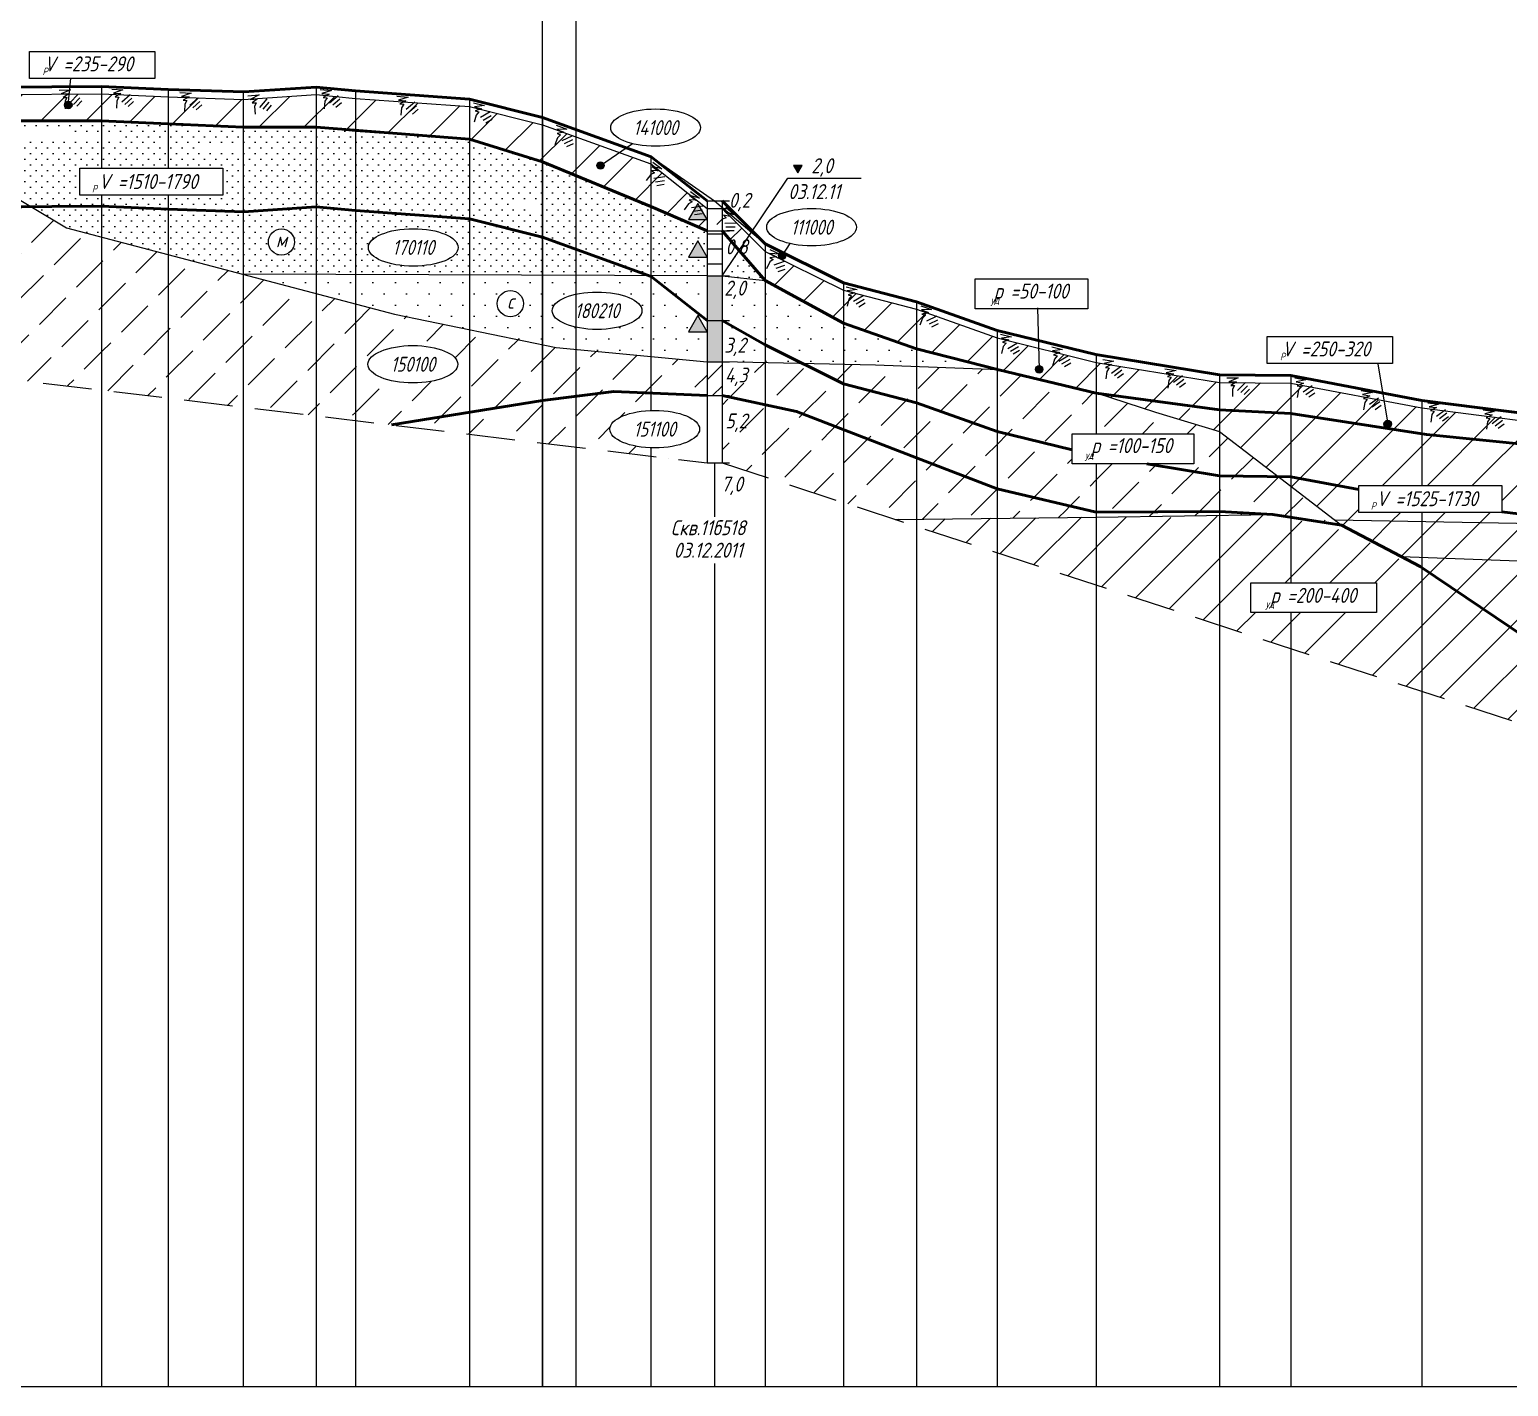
# Model space of a CAD drawing. Extents: x -1282 to 400, y 0 to 1149.
# Drawn here: x -716.6 to -519, y 862.8 to 1044.1 of the extents above; entities that cross this region are included whole.
import ezdxf
from ezdxf.enums import TextEntityAlignment as Align

# ---------------------------------------------------------------- set-up
doc = ezdxf.new("R2010")
doc.units = 0
doc.linetypes.add('ИИ27003', pattern=[9.5, 6.5, -3])
for name, color, linetype, lineweight in [('ИИ_ГЕОЛОГИЯ_025', 7, 'Continuous', 25), ('ИИ_ГЕОЛОГИЯ_050', 7, 'Continuous', 50), ('ИИ_ГЕОФИЗИКА_025', 7, 'Continuous', 25), ('ИИ_ПРОФИЛЬ_025', 7, 'Continuous', 25)]:
    doc.layers.add(name, color=color, linetype=linetype, lineweight=lineweight)
doc.layers.add('Профиль', color=7, linetype='Continuous')
doc.layers.add('ТХ-Л', color=140, linetype='Continuous')
doc.styles.add('VNIPISIMPLEXCUR', font='simplex.shx', dxfattribs={"width": 0.8, "oblique": 15})
doc.linetypes.add('ИИ27001', pattern='A,2.5,[1,3dservice.shx,S=1.85,R=180.00002,X=0,Y=0],2.5,-1', length=6)
doc.linetypes.add('ИИ27002', pattern='A,2,-0.6,[1,3dservice.shx,S=0.6,R=30.000013,X=0.9,Y=0],-0.6,[1,3dservice.shx,S=0.6,R=-30.000013,X=0.3,Y=0],-0.6,[1,3dservice.shx,S=0.6,R=209.999975,X=-0.3,Y=0],-0.6,[1,3dservice.shx,S=0.6,R=150.000007,X=-0.9,Y=0],-0.6,2', length=7)
doc.linetypes.add('ИИ27005', pattern='A,2.5,[1,3dservice.shx,S=1.85,R=180.00002,X=0,Y=0],2.5,-2,[4,3dservice.shx,S=0.5,R=0,X=0,Y=0],-2', length=9)
pattern_1 = [(45, (-1608.2575, 894.792), (-3, 3), [])]
pattern_2 = [(45, (-1605.2575, 894.792), (-3, 3), [5, -2])]
pattern_3 = [(0, (-1608.2575, 894.7921), (0.75, 0.75), [0, -1.5])]
pattern_4 = [(0, (-1608.2575, 894.792), (1.5, 1.5), [0, -3])]

# ---------------------------------------------------------------- blocks, each defined once
blk = doc.blocks.new('ИИ25020')
at = {"color": 0, "linetype": 'Continuous', "lineweight": 25}
blk.add_ellipse((0, 0), major_axis=(-6, 0), ratio=0.416667, dxfattribs=at)
at = {"color": 0, "linetype": 'Continuous', "style": 'VNIPISIMPLEXCUR', "oblique": 15, "width": 0.75}
blk.add_attdef('INDEX', text='', height=2, dxfattribs=at).set_placement((0, 0), align=Align.MIDDLE_CENTER)
blk = doc.blocks.new('ИИ16001')
at = {"linetype": 'Continuous', "lineweight": 25}
h = blk.add_hatch(color=0, dxfattribs=at)
edge = h.paths.add_edge_path()
edge.add_arc((0, 0), 0.5, 0, 360)
at = {"color": 0, "linetype": 'Continuous', "lineweight": 25}
blk.add_circle((0, 0), 0.5, dxfattribs=at)
blk = doc.blocks.new('ИИ25023')
at = {"linetype": 'Continuous', "lineweight": 25}
blk.add_hatch(color=0, dxfattribs=at).paths.add_polyline_path([(1.9, 1.7), (0.75, 1.7), (1.33, 0.7)])
at = {"color": 0, "linetype": 'Continuous', "lineweight": 25, "flags": 128}
blk.add_lwpolyline([(1.9, 1.7), (0.75, 1.7), (1.33, 0.7)], close=True, dxfattribs=at)
at = {"color": 0, "linetype": 'Continuous', "style": 'VNIPISIMPLEXCUR', "oblique": 15, "width": 0.8}
for tag, p in [('UGV', (2.55, 0.7)), ('DATE', (1.33, -2.7))]:
    blk.add_attdef(tag, p, '', height=2, dxfattribs=at)
blk = doc.blocks.new('ИИ25004')
at = {"linetype": 'Continuous', "lineweight": 25}
blk.add_hatch(color=0, dxfattribs=at).paths.add_polyline_path([(-2.5, 0), (0, 0), (-1.25, 2.17)])
at = {"color": 0, "linetype": 'Continuous', "lineweight": 25}
blk.add_lwpolyline([(-2.5, 0), (0, 0), (-1.25, 2.17)], close=True, dxfattribs=at)
blk = doc.blocks.new('ИИ25042')
at = {"color": 0, "linetype": 'Continuous', "lineweight": 25}
blk.add_circle((0, 0), 1.75, dxfattribs=at)
at = {"color": 0, "linetype": 'Continuous', "style": 'VNIPISIMPLEXCUR', "oblique": 15, "width": 0.8}
blk.add_attdef('CAPTION', text='', height=2, dxfattribs=at).set_placement((0, 0.3), align=Align.MIDDLE_CENTER)
blk = doc.blocks.new('ИИ25010')
at = {"color": 0, "linetype": 'Continuous', "lineweight": 25}
for points in [[(0, 0), (3, 0), (0.5, -1), (2.5, -1), (1, -2), (2, -2), (1.5, -3), (1.5, -5)], [(4.94, -1.23), (2.82, -3.35)], [(5.47, -2.12), (3.7, -3.88)], [(6, -3), (4.59, -4.41)]]:
    blk.add_lwpolyline(points, dxfattribs=at)

msp = doc.modelspace()

# ---------------------------------------------------------------- hatches: boundary and pattern name
at = {"layer": 'ИИ_ГЕОЛОГИЯ_025'}
h = msp.add_hatch(dxfattribs=at)
h.set_pattern_fill('ИИ_СУГЛИНОК', color=256, pattern_type=2)
h.set_pattern_definition(pattern_1)
h.paths.add_polyline_path([(-763.113, 1039.017), (-770.304, 1038.936), (-770.178, 1038.213, -0.4657727), (-769.592, 1037.72, -1), (-770.592, 1037.72, -0.364468), (-770.178, 1038.213), (-770.304, 1038.936), (-780.863, 1038.817), (-780.863, 1034.817), (-763.113, 1035.006)])
h.paths.add_polyline_path([(-751.416, 1038.9), (-763.113, 1039.017), (-763.113, 1035.006), (-748.113, 1034.692), (-748.113, 1038.867), (-751.416, 1038.9), (-751.652, 1037.032, -0.3779056), (-751.215, 1036.536, -1), (-752.215, 1036.536, -0.4514782), (-751.652, 1037.032)])
h.paths.add_polyline_path([(-738.113, 1037.167), (-748.113, 1038.867), (-748.113, 1034.692), (-738.113, 1033.402)])
h.paths.add_polyline_path([(-720.363, 1035.417), (-738.113, 1037.167), (-738.113, 1033.402), (-720.363, 1031.904)])
h.paths.add_polyline_path([(-711.428, 1034.527), (-711.34, 1035.484), (-720.363, 1035.417), (-720.363, 1031.904), (-707.013, 1031.904), (-707.013, 1035.517), (-711.34, 1035.484), (-711.428, 1034.527, -0.3876237), (-710.974, 1034.029, -1), (-711.974, 1034.029, -0.4413129)])
h.paths.add_polyline_path([(-698.113, 1035.117), (-707.013, 1035.517), (-707.013, 1031.904), (-698.113, 1031.502)])
h.paths.add_polyline_path([(-688.113, 1034.767), (-698.113, 1035.117), (-698.113, 1031.502), (-688.113, 1031.049)])
h.paths.add_polyline_path([(-678.363, 1035.417), (-688.113, 1034.767), (-688.113, 1031.049), (-678.363, 1031.049)])
h.paths.add_polyline_path([(-673.113, 1034.917), (-678.363, 1035.417), (-678.363, 1031.049), (-673.113, 1030.638)])
h.paths.add_polyline_path([(-657.863, 1033.817), (-673.113, 1034.917), (-673.113, 1030.638), (-657.863, 1029.445)])
h.paths.add_polyline_path([(-781.469, 1035.75), (-776.926, 1035.431), (-775.969, 1039.002), (-780.512, 1039.321)], flags=9)
h = msp.add_hatch(dxfattribs=at)
h.set_pattern_fill('ИИ_СУГЛИНОК', color=256, pattern_type=2)
h.set_pattern_definition(pattern_1)
h.paths.add_polyline_path([(-648.113, 1031.367), (-657.863, 1033.817), (-657.863, 1029.445), (-648.113, 1026.451)])
h.paths.add_polyline_path([(-637.832, 1027.673), (-648.113, 1031.367), (-648.113, 1026.451), (-633.638, 1020.463), (-633.638, 1026.167), (-637.832, 1027.673), (-639.94, 1026.227, -0.1514338), (-639.852, 1025.944, -1), (-640.852, 1025.944, -0.7369648), (-639.94, 1026.227)])
h.paths.add_polyline_path([(-627.363, 1020.882), (-626.113, 1018.717), (-626.113, 1020.217), (-633.638, 1026.167), (-633.638, 1020.463), (-626.113, 1017.217), (-626.113, 1018.717), (-628.613, 1018.717)])
h = msp.add_hatch(dxfattribs=at)
h.set_pattern_fill('ИИ_ПЕСОК_МЕЛКИЙ', color=256, pattern_type=2)
h.set_pattern_definition(pattern_3)
h.paths.add_polyline_path([(-720.363, 1029.988), (-733.999, 1030.944), (-720.363, 1022.798)])
h.paths.add_polyline_path([(-720.363, 1031.904), (-738.113, 1033.402), (-735.39, 1031.775), (-720.363, 1031.071)])
h.paths.add_polyline_path([(-707.013, 1031.904), (-720.363, 1031.904), (-720.363, 1031.071), (-712.245, 1030.691), (-707.013, 1030.026)])
h.paths.add_polyline_path([(-709.917, 1025.567), (-707.013, 1025.567), (-707.013, 1029.35), (-715.011, 1029.613), (-720.363, 1029.988), (-720.363, 1022.798), (-716.438, 1020.453), (-707.013, 1020.517), (-707.013, 1021.962), (-709.917, 1021.962)])
h.paths.add_polyline_path([(-707.013, 1020.517), (-716.438, 1020.453), (-711.702, 1017.623), (-707.013, 1016.388)])
h.paths.add_polyline_path([(-698.113, 1020.117), (-707.013, 1020.517), (-707.013, 1016.388), (-698.113, 1014.044)])
h.paths.add_polyline_path([(-688.113, 1019.777), (-698.113, 1020.117), (-698.113, 1014.044), (-688.113, 1011.411)])
h = msp.add_hatch(dxfattribs=at)
h.set_pattern_fill('ИИ_ПЕСОК_МЕЛКИЙ', color=256, pattern_type=2)
h.set_pattern_definition(pattern_3)
h.paths.add_polyline_path([(-678.363, 1028.267), (-688.113, 1028.68), (-688.113, 1027.623), (-679.701, 1026.554), (-678.363, 1026.429)])
h.paths.add_polyline_path([(-698.113, 1031.502), (-707.013, 1031.904), (-707.013, 1030.026), (-699.833, 1029.113), (-698.113, 1029.056)])
h.paths.add_polyline_path([(-688.113, 1031.049), (-698.113, 1031.502), (-698.113, 1029.056), (-693.048, 1028.89), (-688.113, 1028.68)])
h.paths.add_polyline_path([(-678.363, 1031.049), (-688.113, 1031.049), (-688.113, 1028.68), (-678.363, 1028.267)])
h.paths.add_polyline_path([(-673.113, 1030.514), (-678.363, 1031.049), (-678.363, 1028.267), (-677.208, 1028.218), (-673.113, 1027.11)])
h.paths.add_polyline_path([(-673.113, 1027.11), (-677.208, 1028.218), (-678.363, 1028.267), (-678.363, 1026.429), (-673.113, 1025.941)])
h.paths.add_polyline_path([(-678.363, 1026.429), (-679.701, 1026.554), (-688.113, 1027.623), (-688.113, 1019.777), (-688.031, 1019.774), (-678.363, 1020.417)])
h.paths.add_polyline_path([(-673.113, 1025.941), (-678.363, 1026.429), (-678.363, 1020.417), (-673.113, 1019.917)])
h.paths.add_polyline_path([(-673.113, 1019.917), (-678.363, 1020.417), (-678.363, 1011.38), (-673.113, 1011.364)])
h.paths.add_polyline_path([(-678.363, 1020.417), (-688.031, 1019.774), (-688.113, 1019.777), (-688.113, 1011.411), (-678.363, 1011.38)])
h.paths.add_polyline_path([(-684.737, 1015.721, -1), (-681.237, 1015.721, -1)], flags=16)
h.paths.add_polyline_path([(-684.095, 1014.777), (-682.057, 1014.598), (-681.521, 1016.598), (-683.56, 1016.777)], flags=8)
h = msp.add_hatch(dxfattribs=at)
h.set_pattern_fill('ИИ_ПЕСОК_МЕЛКИЙ', color=256, pattern_type=2)
h.set_pattern_definition(pattern_3)
h.paths.add_polyline_path([(-657.863, 1029.445), (-673.113, 1030.514), (-673.113, 1027.11), (-657.863, 1022.987)])
h.paths.add_polyline_path([(-673.113, 1027.11), (-673.113, 1025.941), (-666.979, 1025.371), (-657.863, 1022.964), (-657.863, 1022.987)])
h.paths.add_polyline_path([(-657.863, 1022.964), (-666.979, 1025.371), (-673.113, 1025.941), (-673.113, 1019.917), (-657.863, 1018.817)])
h.paths.add_polyline_path([(-657.863, 1018.817), (-673.113, 1019.917), (-673.113, 1011.364), (-657.863, 1011.316)])
edge = h.paths.add_edge_path(flags=16)
edge.add_ellipse((-665.37, 1014.997), major_axis=(6, 0), ratio=0.4166667, start_angle=0, end_angle=360)
h.paths.add_polyline_path([(-669.647, 1013.631), (-661.362, 1013.363), (-660.558, 1016.363), (-668.843, 1016.631)], flags=8)
h = msp.add_hatch(dxfattribs=at)
h.set_pattern_fill('ИИ_ПЕСОК_МЕЛКИЙ', color=256, pattern_type=2)
h.set_pattern_definition(pattern_3)
h.paths.add_polyline_path([(-698.113, 1028.894), (-699.833, 1029.113), (-707.013, 1029.35), (-707.013, 1025.567), (-698.113, 1025.567)])
h.paths.add_polyline_path([(-698.113, 1021.962), (-707.013, 1021.962), (-707.013, 1020.517), (-698.113, 1020.117)])
h.paths.add_polyline_path([(-688.113, 1027.623), (-698.113, 1028.894), (-698.113, 1025.567), (-690.799, 1025.567), (-690.799, 1021.962), (-698.113, 1021.962), (-698.113, 1020.117), (-688.113, 1019.777)])
h = msp.add_hatch(dxfattribs=at)
h.set_pattern_fill('ИИ_ПЕСОК_МЕЛКИЙ', color=256, pattern_type=2)
h.set_pattern_definition(pattern_3)
h.paths.add_polyline_path([(-648.113, 1026.451), (-657.863, 1029.445), (-657.863, 1022.987), (-656.318, 1022.569), (-656.178, 1022.519), (-648.113, 1020.389)])
h.paths.add_polyline_path([(-648.113, 1019.632), (-656.178, 1022.519), (-657.863, 1022.964), (-657.863, 1018.817), (-648.113, 1016.367)])
h.paths.add_polyline_path([(-648.113, 1016.367), (-657.863, 1018.817), (-657.863, 1011.316), (-648.113, 1011.285)])
h = msp.add_hatch(dxfattribs=at)
h.set_pattern_fill('ИИ_ПЕСОК_МЕЛКИЙ', color=256, pattern_type=2)
h.set_pattern_definition(pattern_3)
h.paths.add_polyline_path([(-648.113, 1026.451), (-648.113, 1020.389), (-641.239, 1018.574), (-633.638, 1015.41), (-633.638, 1020.463)])
h.paths.add_polyline_path([(-641.239, 1018.574), (-648.113, 1020.389), (-648.113, 1019.632), (-633.638, 1014.451), (-633.638, 1015.41)])
h.paths.add_polyline_path([(-648.113, 1019.632), (-648.113, 1016.367), (-633.975, 1011.241), (-633.638, 1011.24), (-633.638, 1014.451)])
h.paths.add_polyline_path([(-648.113, 1016.367), (-648.113, 1011.285), (-633.975, 1011.241)], flags=17)
h.paths.add_polyline_path([(-633.638, 1014.451), (-633.638, 1011.24), (-626.113, 1011.217), (-626.113, 1011.716), (-626.277, 1011.816)])
h.paths.add_polyline_path([(-633.638, 1015.41), (-633.638, 1014.451), (-626.277, 1011.816), (-626.113, 1011.716), (-626.113, 1012.279)])
h.paths.add_polyline_path([(-626.113, 1017.217), (-633.638, 1020.463), (-633.638, 1015.41), (-626.113, 1012.279), (-626.113, 1013.717), (-628.613, 1013.717), (-627.363, 1015.882), (-626.113, 1013.717)])
h = msp.add_hatch(dxfattribs=at)
h.set_pattern_fill('ИИ_СУПЕСЬ', color=256, pattern_type=2)
h.set_pattern_definition(pattern_2)
h.paths.add_polyline_path([(-748.113, 1023.867), (-763.113, 1024.017), (-763.113, 1015.302), (-748.113, 1010.793)])
h.paths.add_polyline_path([(-738.113, 1022.167), (-748.113, 1023.867), (-748.113, 1010.793), (-747.171, 1010.51), (-738.113, 1005.743)])
h.paths.add_polyline_path([(-720.363, 1020.432), (-738.113, 1022.167), (-738.113, 1005.743), (-732.311, 1002.69), (-726.293, 998.258), (-720.363, 997.545)])
h.paths.add_polyline_path([(-707.013, 1016.388), (-711.702, 1017.623), (-716.438, 1020.453), (-720.363, 1020.426), (-720.363, 997.545), (-707.013, 995.94)])
h = msp.add_hatch(dxfattribs=at)
h.set_pattern_fill('ИИ_СУГЛИНОК', color=256, pattern_type=2)
h.set_pattern_definition(pattern_1)
h.paths.add_polyline_path([(-620.486, 1016.59), (-624.113, 1020.217), (-624.113, 1017.217), (-621.836, 1014.59)])
h.paths.add_polyline_path([(-616.256, 1013.423, -0.0525937), (-616.35, 1013.47), (-618.363, 1014.467), (-618.363, 1010.584), (-607.863, 1004.885), (-607.863, 1009.267)])
h.paths.add_polyline_path([(-607.863, 1009.267), (-607.863, 1004.885), (-598.113, 1001.448), (-598.113, 1006.767)])
h.paths.add_polyline_path([(-624.511, 1013.265), (-619.968, 1012.946), (-619.011, 1016.517), (-623.554, 1016.836)], flags=9)
h = msp.add_hatch(dxfattribs=at)
h.set_pattern_fill('ИИ_СУПЕСЬ', color=256, pattern_type=2)
h.set_pattern_definition(pattern_2)
h.paths.add_polyline_path([(-698.113, 1014.044), (-707.013, 1016.388), (-707.013, 995.94), (-698.113, 994.871)])
h.paths.add_polyline_path([(-688.113, 1011.411), (-698.113, 1014.044), (-698.113, 994.871), (-688.113, 993.669)])
h.paths.add_polyline_path([(-678.363, 1008.843), (-688.113, 1011.411), (-688.113, 993.669), (-678.363, 992.497)])
h.paths.add_polyline_path([(-673.113, 1007.46), (-678.363, 1008.843), (-678.363, 992.497), (-673.113, 991.866)])
h = msp.add_hatch(dxfattribs=at)
h.set_pattern_fill('ИИ_КОНСИСТЕНЦИЯ_01', color=256, pattern_type=2)
h.set_pattern_definition([(0, (-1608.2575, 894.792), (0, 2), [])])
h.paths.add_polyline_path([(-624.113, 1017.217), (-626.113, 1017.217), (-626.113, 1011.217), (-624.113, 1011.217)])
h = msp.add_hatch(dxfattribs=at)
h.set_pattern_fill('ИИ_ПЕСОК_МЕЛКИЙ', color=256, pattern_type=2)
h.set_pattern_definition(pattern_3)
h.paths.add_polyline_path([(-621.836, 1014.59), (-623.992, 1011.396), (-623.833, 1011.33), (-623.44, 1011.143), (-618.363, 1010.584)])
h.paths.add_polyline_path([(-624.511, 1013.265), (-619.968, 1012.946), (-619.011, 1016.517), (-623.554, 1016.836)], flags=9)
h = msp.add_hatch(dxfattribs=at)
h.set_pattern_fill('ИИ_ПЕСОК_СРЕДНИЙ', color=256, pattern_type=2)
h.set_pattern_definition(pattern_4)
h.paths.add_polyline_path([(-678.363, 1011.38), (-688.113, 1011.411), (-678.363, 1008.843)])
h.paths.add_polyline_path([(-673.113, 1011.364), (-678.363, 1011.38), (-678.363, 1008.843), (-673.113, 1007.46)])
h.paths.add_polyline_path([(-657.863, 1011.316), (-673.113, 1011.364), (-673.113, 1007.46), (-667.886, 1006.083), (-657.863, 1004.013)])
h.paths.add_polyline_path([(-648.113, 1011.285), (-657.863, 1011.316), (-657.863, 1004.013), (-648.113, 1001.999)])
h.paths.add_polyline_path([(-650.649, 1007.493, -1), (-654.149, 1007.493, -1)], flags=16)
h.paths.add_polyline_path([(-633.638, 1011.119), (-633.975, 1011.241), (-648.113, 1011.285), (-648.113, 1001.999), (-646.27, 1001.618), (-633.638, 1000.426)])
edge = h.paths.add_edge_path(flags=16)
edge.add_ellipse((-640.815, 1006.541), major_axis=(6, 0), ratio=0.4166667, start_angle=0, end_angle=360)
h.paths.add_polyline_path([(-633.592, 1011.102), (-633.638, 1011.119), (-633.638, 1000.426), (-626.113, 999.717), (-626.113, 1003.717), (-628.613, 1003.717), (-627.363, 1005.882), (-626.113, 1003.717), (-626.113, 1005.217)])
h.paths.add_polyline_path([(-626.113, 1011.217), (-633.638, 1011.24), (-633.638, 1011.119), (-633.592, 1011.102), (-626.113, 1005.217)])
h = msp.add_hatch(color=256, dxfattribs=at)
h.dxf.hatch_style = 1
h.paths.add_polyline_path([(-624.113, 1011.217), (-626.113, 1011.217), (-626.113, 1005.217), (-624.113, 1005.217)])
h = msp.add_hatch(dxfattribs=at)
h.set_pattern_fill('ИИ_ПЕСОК_СРЕДНИЙ', color=256, pattern_type=2)
h.set_pattern_definition(pattern_4)
h.paths.add_polyline_path([(-618.363, 1010.584), (-624.113, 1011.217), (-624.113, 1005.217), (-618.363, 1001.967)])
h.paths.add_polyline_path([(-618.363, 1001.967), (-624.113, 1005.217), (-624.113, 999.717), (-618.363, 999.595)])
h.paths.add_polyline_path([(-618.363, 1010.584), (-618.363, 1008.724), (-607.863, 1003.721), (-607.863, 1004.885)])
h.paths.add_polyline_path([(-618.363, 1008.724), (-618.363, 1006.952), (-616.414, 1005.753), (-607.863, 1001.177), (-607.863, 1003.721)])
h.paths.add_polyline_path([(-616.414, 1005.753), (-618.363, 1006.952), (-618.363, 1001.967), (-613.359, 999.488), (-607.863, 999.372), (-607.863, 1001.177)])
h.paths.add_polyline_path([(-618.363, 1001.967), (-618.363, 999.595), (-613.359, 999.488)], flags=17)
h.paths.add_polyline_path([(-624.671, 1007.745), (-620.128, 1007.426), (-619.171, 1010.998), (-623.714, 1011.317)], flags=9)
h.paths.add_polyline_path([(-624.671, 1000.12), (-620.128, 999.801), (-619.171, 1003.373), (-623.714, 1003.692)], flags=9)
h = msp.add_hatch(dxfattribs=at)
h.set_pattern_fill('ИИ_СУПЕСЬ', color=256, pattern_type=2)
h.set_pattern_definition(pattern_2)
h.paths.add_polyline_path([(-667.886, 1006.083), (-673.113, 1007.46), (-673.113, 991.866), (-668.264, 991.283), (-657.863, 992.974), (-657.863, 1004.013)])
edge = h.paths.add_edge_path(flags=16)
edge.add_ellipse((-665.426, 999.39), major_axis=(6, 0), ratio=0.4166667, start_angle=0, end_angle=360)
h.paths.add_polyline_path([(-648.113, 1001.999), (-657.863, 1004.013), (-657.863, 992.974), (-648.113, 994.56)])
h.paths.add_polyline_path([(-633.638, 1000.426), (-646.27, 1001.618), (-648.113, 1001.999), (-648.113, 994.56), (-638.557, 995.754), (-633.638, 995.542)])
h.paths.add_polyline_path([(-626.113, 999.717), (-633.638, 1000.426), (-633.638, 995.542), (-626.362, 995.227), (-626.113, 995.227)])
h = msp.add_hatch(dxfattribs=at)
h.set_pattern_fill('ИИ_СУГЛИНОК', color=256, pattern_type=2)
h.set_pattern_definition(pattern_1)
h.paths.add_polyline_path([(-587.363, 1002.917), (-598.113, 1006.767), (-598.113, 1001.448), (-587.363, 998.7)])
h.paths.add_polyline_path([(-581.815, 1001.535), (-587.363, 1002.917), (-587.363, 998.7), (-587.138, 998.643), (-574.113, 995.554), (-574.113, 999.617), (-581.815, 1001.535), (-581.75, 999.204, -0.4224189), (-581.236, 998.705, -1), (-582.236, 998.705, -0.4060555), (-581.75, 999.204)])
h.paths.add_polyline_path([(-557.613, 996.967), (-574.113, 999.617), (-574.113, 995.554), (-573.895, 995.483), (-557.613, 993.283)])
h.paths.add_polyline_path([(-565.192, 994.158), (-573.874, 995.476), (-566.194, 992.984), (-557.613, 990.42), (-557.613, 992.693)])
h.paths.add_polyline_path([(-548.113, 996.867), (-557.613, 996.967), (-557.613, 993.283), (-548.113, 992.793)])
h.paths.add_polyline_path([(-557.613, 993.283), (-557.613, 992.693), (-548.113, 990.856), (-548.113, 992.793)])
h.paths.add_polyline_path([(-557.613, 992.693), (-557.613, 990.42), (-553.769, 989.815), (-548.113, 988.685), (-548.113, 990.856)])
h = msp.add_hatch(color=256, dxfattribs=at)
h.dxf.hatch_style = 1
h.paths.add_polyline_path([(-624.113, 1005.217), (-626.113, 1005.217), (-626.113, 999.717), (-624.113, 999.717)])
h = msp.add_hatch(dxfattribs=at)
h.set_pattern_fill('ИИ_ПЕСОК_СРЕДНИЙ', color=256, pattern_type=2)
h.set_pattern_definition(pattern_4)
h.paths.add_polyline_path([(-607.863, 1004.885), (-607.863, 1003.721), (-606.682, 1003.159), (-598.113, 1000.138), (-598.113, 1001.448)])
h.paths.add_polyline_path([(-606.682, 1003.159), (-607.863, 1003.721), (-607.863, 1001.177), (-605.425, 999.872), (-603.605, 999.281), (-598.113, 999.068), (-598.113, 1000.138)])
h.paths.add_polyline_path([(-605.425, 999.872), (-607.863, 1001.177), (-607.863, 999.372), (-603.605, 999.281)], flags=17)
h = msp.add_hatch(dxfattribs=at)
h.set_pattern_fill('ИИ_ПЕСОК_СРЕДНИЙ', color=256, pattern_type=2)
h.set_pattern_definition(pattern_4)
h.paths.add_polyline_path([(-598.113, 1001.448), (-598.113, 1000.138), (-594.705, 998.936), (-587.363, 998.652), (-587.363, 998.7)])
h.paths.add_polyline_path([(-598.113, 1000.138), (-598.113, 999.068), (-594.705, 998.936)], flags=17)
h = msp.add_hatch(dxfattribs=at)
h.set_pattern_fill('ИИ_КОНСИСТЕНЦИЯ_04', color=256, pattern_type=2)
h.set_pattern_definition([(45, (-1608.2575, 894.792), (-1.4142136, 1.4142136), [])])
h.paths.add_polyline_path([(-624.113, 999.717), (-626.113, 999.717), (-626.113, 995.217), (-624.113, 995.217)])
h = msp.add_hatch(dxfattribs=at)
h.set_pattern_fill('ИИ_СУПЕСЬ', color=256, pattern_type=2)
h.set_pattern_definition(pattern_2)
h.paths.add_polyline_path([(-618.363, 999.595), (-624.113, 999.717), (-624.113, 995.217), (-618.363, 993.983)])
h.paths.add_polyline_path([(-607.863, 996.767), (-613.359, 999.488), (-618.363, 999.595), (-618.363, 993.983), (-614.155, 993.08), (-607.863, 990.65)])
h.paths.add_polyline_path([(-607.863, 999.372), (-613.359, 999.488), (-607.863, 996.767)], flags=17)
h.paths.add_polyline_path([(-603.605, 999.281), (-607.863, 999.372), (-607.863, 996.767), (-598.113, 994.233), (-598.113, 997.498)])
h.paths.add_polyline_path([(-598.113, 994.231), (-598.13, 994.237), (-607.863, 996.767), (-607.863, 990.65), (-598.113, 986.885)])
h.paths.add_polyline_path([(-587.363, 990.414), (-598.113, 994.231), (-598.113, 986.885), (-587.363, 982.765)])
h.paths.add_polyline_path([(-587.363, 995.089), (-593.721, 996.072), (-598.113, 997.498), (-598.113, 994.231), (-587.363, 990.414)])
h.paths.add_polyline_path([(-593.226, 998.415), (-594.705, 998.936), (-598.113, 999.068), (-598.113, 997.498), (-593.721, 996.072), (-587.363, 995.089), (-587.363, 997.524)])
h.paths.add_polyline_path([(-624.588, 996.131), (-620.045, 995.812), (-619.088, 999.384), (-623.631, 999.703)], flags=9)
h = msp.add_hatch(dxfattribs=at)
h.set_pattern_fill('ИИ_СУПЕСЬ', color=256, pattern_type=2)
h.set_pattern_definition(pattern_2)
h.paths.add_polyline_path([(-587.363, 998.652), (-594.705, 998.936), (-593.226, 998.415), (-587.363, 997.524)])
h.paths.add_polyline_path([(-587.363, 997.524), (-587.363, 995.089), (-581.566, 994.192), (-574.113, 993.018), (-574.113, 995.513)])
h.paths.add_polyline_path([(-587.138, 998.643), (-587.363, 998.652), (-587.363, 997.524), (-574.113, 995.513)])
h.paths.add_polyline_path([(-574.113, 993.018), (-581.566, 994.192), (-587.363, 995.089), (-587.363, 990.414), (-587.354, 990.411), (-577.316, 987.961), (-577.316, 990.114), (-574.113, 990.114)])
h.paths.add_polyline_path([(-574.113, 986.072), (-577.316, 986.072), (-577.316, 987.961), (-587.363, 990.413), (-587.363, 982.765), (-574.113, 979.645)])
h = msp.add_hatch(dxfattribs=at)
h.set_pattern_fill('ИИ_СУГЛИНОК', color=256, pattern_type=2)
h.set_pattern_definition(pattern_1)
h.paths.add_polyline_path([(-548.113, 988.685), (-553.769, 989.815), (-557.613, 990.42), (-549.789, 984.384), (-548.113, 984.367)])
h.paths.add_polyline_path([(-548.113, 992.793), (-548.113, 990.856), (-540.653, 989.414), (-530.613, 988.867), (-530.613, 990.118)])
h.paths.add_polyline_path([(-548.113, 996.867), (-548.113, 992.793), (-530.613, 990.118), (-530.613, 993.567)])
h.paths.add_polyline_path([(-534.655, 991.401, -1), (-535.655, 991.401, -1)], flags=16)
h.paths.add_polyline_path([(-530.613, 988.867), (-540.653, 989.414), (-548.113, 990.856), (-548.113, 988.685), (-530.613, 985.189)])
h.paths.add_polyline_path([(-548.113, 988.685), (-548.113, 984.367), (-539.02, 982.652), (-539.02, 983.19), (-530.613, 983.19), (-530.613, 985.189)])
h.paths.add_polyline_path([(-539.02, 982.652), (-548.113, 984.367), (-548.113, 983.092), (-542.183, 978.541), (-530.613, 978.329), (-530.613, 979.585), (-539.02, 979.585)])
h = msp.add_hatch(dxfattribs=at)
h.set_pattern_fill('ИИ_СУПЕСЬ', color=256, pattern_type=2)
h.set_pattern_definition(pattern_2)
h.paths.add_polyline_path([(-657.863, 992.974), (-668.264, 991.283), (-657.863, 990.033)])
h.paths.add_polyline_path([(-648.113, 994.56), (-657.863, 992.974), (-657.863, 990.033), (-652.603, 989.401), (-648.113, 991.643)])
h.paths.add_polyline_path([(-634.992, 995.227), (-633.638, 995.227), (-633.638, 995.542), (-638.557, 995.754), (-648.113, 994.56), (-648.113, 991.643), (-645.8, 992.798)])
h.paths.add_polyline_path([(-626.113, 995.217), (-626.362, 995.227), (-634.992, 995.227), (-645.8, 992.798), (-648.113, 991.643), (-648.113, 988.861), (-626.113, 986.217)])
edge = h.paths.add_edge_path(flags=16)
edge.add_ellipse((-633.113, 990.717), major_axis=(6, 0), ratio=0.4166667, start_angle=0, end_angle=360)
h.paths.add_polyline_path([(-648.113, 991.643), (-652.603, 989.401), (-648.113, 988.861)])
edge = h.paths.add_edge_path()
edge.add_line((-626.113, 995.217), (-626.362, 995.227))
edge.add_line((-626.362, 995.227), (-633.638, 995.227))
edge.add_line((-633.638, 995.227), (-633.638, 993.207))
edge.add_ellipse((-633.113, 990.717), major_axis=(6, 0), ratio=0.4166667, start_angle=264.9802, end_angle=455.0198, ccw=False)
edge.add_line((-633.638, 988.226), (-633.638, 987.121))
edge.add_line((-633.638, 987.121), (-626.113, 986.217))
edge.add_line((-626.113, 986.217), (-626.113, 995.217))
h = msp.add_hatch(dxfattribs=at)
h.set_pattern_fill('ИИ_СУПЕСЬ', color=256, pattern_type=2)
h.set_pattern_definition(pattern_2)
h.paths.add_polyline_path([(-618.363, 993.388), (-619.051, 993.608), (-624.113, 994.927), (-624.113, 986.217), (-618.363, 984.34)])
h.paths.add_polyline_path([(-607.863, 989.769), (-612.296, 991.449), (-618.363, 993.388), (-618.363, 984.34), (-607.863, 980.912)])
h.paths.add_polyline_path([(-598.113, 985.486), (-604.46, 988.48), (-607.863, 989.769), (-607.863, 980.912), (-600.988, 978.668), (-598.113, 978.701)])
h.paths.add_polyline_path([(-587.363, 981.96), (-594.733, 983.891), (-598.113, 985.486), (-598.113, 978.701), (-587.363, 978.825)])
h.paths.add_polyline_path([(-582.951, 980.803), (-587.363, 981.96), (-587.363, 978.825), (-574.151, 978.977)])
h.paths.add_polyline_path([(-624.522, 989.996), (-619.98, 989.677), (-619.023, 993.248), (-623.565, 993.567)], flags=9)
h = msp.add_hatch(dxfattribs=at)
h.set_pattern_fill('ИИ_СУПЕСЬ', color=256, pattern_type=2)
h.set_pattern_definition(pattern_2)
h.paths.add_polyline_path([(-573.874, 995.476), (-574.113, 995.513), (-574.113, 993.018), (-557.613, 990.42), (-566.194, 992.984)])
h.paths.add_polyline_path([(-574.113, 993.018), (-574.113, 990.114), (-561.074, 990.114), (-561.074, 986.072), (-567.363, 986.072), (-557.613, 984.467), (-557.613, 990.42)])
h.paths.add_polyline_path([(-557.613, 984.467), (-567.363, 986.072), (-574.113, 986.072), (-574.113, 979.645), (-557.613, 979.7)])
h.paths.add_polyline_path([(-557.613, 990.42), (-557.613, 984.467), (-549.789, 984.384)])
h.paths.add_polyline_path([(-548.113, 983.092), (-549.789, 984.384), (-557.613, 984.467), (-557.613, 979.7), (-550.5, 979.307), (-548.113, 978.939)])
h.paths.add_polyline_path([(-548.113, 983.092), (-548.113, 978.939), (-541.342, 977.896)])
h = msp.add_hatch(dxfattribs=at)
h.set_pattern_fill('ИИ_СУПЕСЬ', color=256, pattern_type=2)
h.set_pattern_definition(pattern_2)
h.paths.add_polyline_path([(-614.155, 993.08), (-618.363, 993.983), (-618.363, 993.388), (-612.296, 991.449), (-607.863, 989.769), (-607.863, 990.65)])
h.paths.add_polyline_path([(-607.863, 990.65), (-607.863, 989.769), (-604.46, 988.48), (-598.113, 985.486), (-598.113, 986.885)])
h.paths.add_polyline_path([(-598.113, 986.885), (-598.113, 985.486), (-594.733, 983.891), (-582.951, 980.803), (-574.154, 978.978), (-574.113, 978.977), (-550.5, 979.307), (-557.613, 979.7), (-574.113, 979.645), (-587.363, 982.765)])
h = msp.add_hatch(dxfattribs=at)
h.set_pattern_fill('ИИ_СУГЛИНОК', color=256, pattern_type=2)
h.set_pattern_definition(pattern_1)
h.paths.add_polyline_path([(-515.363, 991.617), (-530.613, 993.567), (-530.613, 990.118), (-529.973, 990.02), (-515.363, 988.534)])
h.paths.add_polyline_path([(-529.973, 990.02), (-530.613, 990.118), (-530.613, 988.867), (-515.363, 988.036), (-515.363, 988.534)])
h.paths.add_polyline_path([(-515.363, 988.036), (-530.613, 988.867), (-530.613, 985.189), (-529.494, 984.965), (-515.363, 983.459)])
h.paths.add_polyline_path([(-529.494, 984.965), (-530.613, 985.189), (-530.613, 983.19), (-519.902, 983.19), (-519.902, 979.693), (-515.432, 979.12), (-515.363, 979.119), (-515.363, 983.459)])
h = msp.add_hatch(dxfattribs=at)
h.set_pattern_fill('ИИ_СУГЛИНОК', color=256, pattern_type=2)
h.set_pattern_definition(pattern_1)
h.paths.add_polyline_path([(-515.363, 979.119), (-515.432, 979.12), (-519.902, 979.693), (-519.902, 979.585), (-530.613, 979.585), (-530.613, 978.329), (-515.363, 978.051)])
h.paths.add_polyline_path([(-530.613, 978.329), (-542.183, 978.541), (-541.342, 977.896), (-533.379, 973.696), (-530.613, 973.595)])
h.paths.add_polyline_path([(-515.363, 978.051), (-530.613, 978.329), (-530.613, 973.595), (-515.363, 973.036)])
h.paths.add_polyline_path([(-507.704, 976.925), (-498.113, 976.925), (-498.113, 977.736), (-515.363, 978.051), (-515.363, 973.036), (-498.113, 972.405), (-498.113, 973.169), (-507.704, 973.169)])
h.paths.add_polyline_path([(-498.113, 982.062), (-499.383, 982.141), (-507.704, 982.141), (-507.704, 982.657), (-508.029, 982.677), (-515.363, 983.459), (-515.363, 979.119), (-498.113, 978.767)])
h = msp.add_hatch(dxfattribs=at)
h.set_pattern_fill('ИИ_СУГЛИНОК', color=256, pattern_type=2)
h.set_pattern_definition(pattern_1)
h.paths.add_polyline_path([(-598.113, 978.701), (-600.988, 978.668), (-598.113, 977.729)])
h = msp.add_hatch(dxfattribs=at)
h.set_pattern_fill('ИИ_СУГЛИНОК', color=256, pattern_type=2)
h.set_pattern_definition(pattern_1)
h.paths.add_polyline_path([(-587.363, 978.825), (-598.113, 978.701), (-598.113, 977.729), (-587.363, 974.22)])
h.paths.add_polyline_path([(-574.113, 978.969), (-574.151, 978.977), (-587.363, 978.825), (-587.363, 974.22), (-574.113, 969.895)])
h.paths.add_polyline_path([(-557.613, 979.109), (-565.132, 978.899), (-574.113, 978.977), (-574.113, 969.895), (-557.613, 964.509)])
h.paths.add_polyline_path([(-548.113, 978.759), (-550.5, 979.307), (-557.613, 979.109), (-557.613, 964.509), (-548.113, 961.408), (-548.113, 966.241), (-553.444, 966.241), (-553.444, 970.168), (-548.113, 970.168)])
h.paths.add_polyline_path([(-530.613, 971.204), (-533.025, 973.054), (-540.002, 976.897), (-548.113, 978.759), (-548.113, 970.168), (-536.641, 970.168), (-536.641, 966.241), (-548.113, 966.241), (-548.113, 961.408), (-530.613, 955.695)])
h.paths.add_polyline_path([(-515.363, 961.612), (-516.682, 961.999), (-524.958, 966.865), (-530.613, 971.204), (-530.613, 955.695), (-515.363, 950.717)])
edge = h.paths.add_edge_path()
edge.add_ellipse((-499.914, 952.034), major_axis=(-6, 0), ratio=0.4166667, start_angle=252.53088, end_angle=467.46912, ccw=False)
edge.add_line((-498.113, 954.418), (-498.113, 958.137))
edge.add_line((-498.113, 958.137), (-505.274, 958.648))
edge.add_line((-505.274, 958.648), (-515.363, 961.612))
edge.add_line((-515.363, 961.612), (-515.363, 950.717))
edge.add_line((-515.363, 950.717), (-499.29, 945.47))
edge.add_line((-499.29, 945.47), (-498.113, 946.242))
edge.add_line((-498.113, 946.242), (-498.113, 949.649))
h = msp.add_hatch(dxfattribs=at)
h.set_pattern_fill('ИИ_СУГЛИНОК', color=256, pattern_type=2)
h.set_pattern_definition(pattern_1)
h.paths.add_polyline_path([(-515.363, 973.036), (-530.613, 973.595), (-530.613, 972.205), (-516.632, 962.797), (-515.375, 962.465), (-515.363, 962.465)])
h.paths.add_polyline_path([(-498.113, 972.405), (-515.363, 973.036), (-515.363, 962.465), (-498.113, 961.88)])
edge = h.paths.add_edge_path(flags=16)
edge.add_ellipse((-505.59, 967.283), major_axis=(-6, 0), ratio=0.4166667, start_angle=0, end_angle=360)
h.paths.add_polyline_path([(-488.863, 967.067), (-491.363, 967.067), (-490.113, 969.232), (-488.863, 967.067), (-488.863, 972.067), (-498.113, 972.405), (-498.113, 961.88), (-488.863, 961.567)])
h.paths.add_polyline_path([(-497.68, 969.721, -1), (-495.68, 969.721, -1)], flags=16)
h.paths.add_polyline_path([(-511.045, 965.917), (-500.402, 965.649), (-499.598, 968.649), (-510.241, 968.917)], flags=24)
h.paths.add_polyline_path([(-496.251, 966.379), (-491.708, 966.06), (-490.751, 969.632), (-495.294, 969.951)], flags=24)
h.paths.add_polyline_path([(-495.648, 969.767), (-490.61, 969.499), (-489.806, 972.499), (-494.844, 972.767)], flags=9)
h = msp.add_hatch(dxfattribs=at)
h.set_pattern_fill('ИИ_СУГЛИНОК', color=256, pattern_type=2)
h.set_pattern_definition(pattern_1)
h.paths.add_polyline_path([(-530.613, 972.205), (-530.613, 971.204), (-524.958, 966.865), (-516.682, 961.999), (-515.363, 961.612), (-515.363, 962.462), (-516.632, 962.797)])
h.paths.add_polyline_path([(-507.058, 960.269), (-515.363, 962.462), (-515.363, 961.612), (-505.274, 958.648), (-498.113, 958.137), (-498.113, 958.695)])

# ---------------------------------------------------------------- linework, layer by layer
at = {"layer": 'ИИ_ГЕОЛОГИЯ_025', "flags": 128}
for points in [[(-780.863, 1038.817), (-763.113, 1039.017), (-748.113, 1038.867), (-738.113, 1037.167), (-720.363, 1035.417), (-707.013, 1035.517), (-698.113, 1035.117), (-688.113, 1034.767), (-678.363, 1035.417), (-673.113, 1034.917), (-657.863, 1033.817), (-648.113, 1031.367), (-633.638, 1026.167), (-626.113, 1020.217)], [(-780.863, 1034.817), (-763.113, 1035.006), (-748.113, 1034.692), (-738.113, 1033.402), (-720.363, 1031.904), (-707.013, 1031.904), (-688.113, 1031.049), (-678.363, 1031.049), (-673.113, 1030.514), (-657.863, 1029.445), (-648.113, 1026.451), (-633.638, 1020.463), (-626.113, 1017.217)], [(-738.113, 1033.402), (-711.702, 1017.623), (-667.886, 1006.083), (-646.27, 1001.618), (-626.113, 999.717)], [(-640.352, 1025.944), (-636.09, 1028.868)], [(-624.113, 1011.217), (-615.319, 1024.246), (-605.527, 1024.246)], [(-626.113, 1021.217), (-623.113, 1021.217)], [(-626.113, 1020.217), (-623.113, 1020.217)], [(-624.113, 1020.217), (-618.363, 1014.467), (-607.863, 1009.267), (-598.113, 1006.767), (-587.363, 1002.917), (-574.113, 999.617), (-557.613, 996.967), (-548.113, 996.867), (-530.613, 993.567), (-515.363, 991.617), (-498.113, 991.267), (-488.863, 991.067)], [(-626.113, 1017.217), (-623.113, 1017.217)], [(-624.113, 1017.217), (-618.363, 1010.584), (-607.863, 1004.885), (-598.113, 1001.448), (-587.138, 998.643), (-603.605, 999.281), (-624.113, 999.717)], [(-616.082, 1013.892), (-615.013, 1015.506)], [(-626.113, 1011.217), (-623.113, 1011.217)], [(-626.113, 1005.217), (-623.113, 1005.217)], [(-626.113, 999.717), (-623.113, 999.717)], [(-587.138, 998.643), (-574.113, 995.554), (-566.194, 992.984), (-557.613, 990.42), (-548.113, 983.092), (-541.342, 977.896)], [(-626.113, 995.217), (-623.113, 995.217)], [(-626.113, 986.217), (-623.113, 986.217)], [(-600.988, 978.668), (-574.113, 978.977), (-550.5, 979.307), (-541.342, 977.896), (-533.379, 973.696), (-488.863, 972.067)]]:
    msp.add_lwpolyline(points, dxfattribs=at)
at = {"layer": 'ИИ_ГЕОЛОГИЯ_025', "linetype": 'Continuous', "flags": 128}
for points in [[(-626.113, 1021.217), (-626.113, 986.217)], [(-624.113, 1021.217), (-624.113, 986.217)]]:
    msp.add_lwpolyline(points, dxfattribs=at)
at = {"layer": 'ИИ_ГЕОЛОГИЯ_025', "linetype": 'ИИ27002', "flags": 128}
for points in [[(-626.113, 1011.217), (-688.113, 1011.411)], [(-624.113, 1011.217), (-618.363, 1010.584)], [(-488.863, 977.567), (-542.183, 978.541)]]:
    msp.add_lwpolyline(points, dxfattribs=at)
at = {"layer": 'ИИ_ГЕОЛОГИЯ_025', "linetype": 'ИИ27003', "flags": 128}
for points in [[(-780.863, 1004.817), (-626.113, 986.217)], [(-624.113, 986.217), (-488.863, 942.067)]]:
    msp.add_lwpolyline(points, dxfattribs=at)
at = {"layer": 'ИИ_ГЕОЛОГИЯ_050', "linetype": 'ИИ27001', "flags": 128}
for points in [[(-780.863, 1039.817), (-763.113, 1040.017), (-748.113, 1039.867), (-738.113, 1038.167), (-720.305, 1036.427), (-707.013, 1036.517), (-698.113, 1036.117), (-688.031, 1035.774), (-678.363, 1036.417), (-673.113, 1035.917), (-657.863, 1034.817), (-648.113, 1032.367), (-633.592, 1027.102), (-626.113, 1021.217)], [(-626.113, 1017.217), (-633.638, 1020.463), (-648.113, 1026.451), (-657.863, 1029.445), (-678.363, 1031.049), (-688.113, 1031.049), (-698.113, 1031.502), (-707.013, 1031.904), (-720.363, 1031.904), (-738.113, 1033.402), (-748.113, 1034.692), (-763.113, 1035.006), (-780.863, 1034.817)], [(-624.113, 1021.217), (-618.363, 1015.467), (-607.863, 1010.267), (-598.13, 1007.737), (-587.354, 1003.911), (-574.148, 1000.688), (-557.613, 997.967), (-548.113, 997.867), (-530.613, 994.567), (-515.432, 992.62), (-498.113, 992.267), (-488.863, 992.067)], [(-488.863, 988.067), (-515.363, 988.534), (-529.973, 990.02), (-548.113, 992.793), (-557.613, 993.283), (-574.113, 995.513), (-587.138, 998.643), (-598.113, 1001.448), (-607.863, 1004.885), (-618.363, 1010.584), (-624.113, 1017.217)], [(-668.264, 991.283), (-648.113, 994.56), (-638.557, 995.754), (-626.113, 995.217)], [(-624.113, 995.217), (-614.155, 993.08), (-598.113, 986.885), (-587.363, 982.765), (-574.113, 979.645), (-557.613, 979.7), (-550.5, 979.307), (-541.342, 977.896), (-530.834, 972.354), (-516.632, 962.797), (-507.058, 960.269), (-488.863, 957.067)]]:
    msp.add_lwpolyline(points, dxfattribs=at)
at = {"layer": 'ИИ_ГЕОЛОГИЯ_050', "linetype": 'ИИ27005', "flags": 128}
for points in [[(-626.113, 1005.217), (-633.592, 1011.102), (-648.113, 1016.367), (-657.863, 1018.817), (-673.113, 1019.917), (-678.363, 1020.417), (-688.031, 1019.774), (-698.113, 1020.117), (-707.013, 1020.517), (-720.305, 1020.427), (-738.113, 1022.167), (-748.113, 1023.867), (-763.113, 1024.017), (-780.863, 1024.817)], [(-577.316, 987.961), (-587.354, 990.411), (-598.13, 994.237), (-607.863, 996.767), (-618.363, 1001.967), (-624.113, 1005.217)], [(-539.02, 982.652), (-548.113, 984.367), (-557.613, 984.467), (-567.363, 986.072)], [(-488.863, 978.567), (-498.113, 978.767), (-515.432, 979.12), (-519.902, 979.693)]]:
    msp.add_lwpolyline(points, dxfattribs=at)
at = {"layer": 'ИИ_ГЕОФИЗИКА_025', "flags": 128}
for points in [[(-716.643, 1041.195), (-699.896, 1041.195), (-699.896, 1037.566), (-716.643, 1037.566)], [(-709.917, 1025.567), (-690.799, 1025.567), (-690.799, 1021.962), (-709.917, 1021.962)], [(-590.301, 1010.819), (-575.231, 1010.819), (-575.231, 1006.816), (-590.301, 1006.816)], [(-551.275, 1003.104), (-534.529, 1003.104), (-534.529, 999.475), (-551.275, 999.475)], [(-577.316, 990.114), (-561.074, 990.114), (-561.074, 986.072), (-577.316, 986.072)], [(-539.02, 983.19), (-519.902, 983.19), (-519.902, 979.585), (-539.02, 979.585)], [(-553.444, 970.168), (-536.641, 970.168), (-536.641, 966.241), (-553.444, 966.241)]]:
    msp.add_lwpolyline(points, close=True, dxfattribs=at)
for points in [[(-711.474, 1034.029), (-711.148, 1037.578)], [(-581.966, 1006.923), (-581.736, 998.705)], [(-536.471, 999.454), (-535.155, 991.401)]]:
    msp.add_lwpolyline(points, dxfattribs=at)
at = {"layer": 'ИИ_ПРОФИЛЬ_025', "flags": 128}
for points in [[(-720.363, 1036.417), (-707.013, 1036.517), (-698.113, 1036.117), (-688.113, 1035.767), (-678.363, 1036.417), (-673.113, 1035.917), (-657.863, 1034.817), (-648.113, 1032.367), (-633.638, 1027.167), (-625.113, 1021.217), (-618.363, 1015.467), (-607.863, 1010.267), (-598.113, 1007.767), (-587.363, 1003.917), (-574.113, 1000.617), (-557.613, 997.967), (-548.113, 997.867), (-530.613, 994.567), (-515.363, 992.617)], [(-707.013, 1036.517), (-707.013, 1025.567)], [(-698.113, 1036.117), (-698.113, 1025.567)], [(-688.113, 1035.767), (-688.113, 862.817)], [(-678.363, 1036.417), (-678.363, 862.817)], [(-673.113, 1035.917), (-673.113, 862.817)], [(-657.863, 1034.817), (-657.863, 862.817)], [(-648.113, 1032.367), (-648.113, 862.817)], [(-633.638, 1027.167), (-633.638, 993.207)], [(-707.013, 1021.962), (-707.013, 862.817)], [(-698.113, 1021.962), (-698.113, 862.817)], [(-618.363, 1015.467), (-618.363, 862.817)], [(-607.863, 1010.267), (-607.863, 862.817)], [(-598.113, 1007.767), (-598.113, 862.817)], [(-587.363, 1003.917), (-587.363, 862.817)], [(-574.113, 1000.617), (-574.113, 990.114)], [(-557.613, 997.967), (-557.613, 862.817)], [(-548.113, 997.867), (-548.113, 970.168)], [(-530.613, 994.567), (-530.613, 983.19)], [(-633.638, 988.226), (-633.638, 862.817)], [(-625.113, 986.217), (-625.113, 978.982)], [(-574.113, 986.072), (-574.113, 862.817)], [(-530.613, 979.585), (-530.613, 862.817)], [(-625.113, 972.764), (-625.113, 862.817)], [(-548.113, 966.241), (-548.113, 862.817)], [(-1186.713, 862.817), (-148.113, 862.817)]]:
    msp.add_lwpolyline(points, dxfattribs=at)
at = {"layer": 'Профиль'}
msp.add_lwpolyline([(-720.363, 1036.417), (-707.013, 1036.517), (-698.113, 1036.117), (-688.113, 1035.767), (-678.363, 1036.417), (-673.113, 1035.917), (-657.863, 1034.817), (-648.113, 1032.367), (-633.638, 1027.167), (-625.113, 1021.217), (-618.363, 1015.467), (-607.863, 1010.267), (-598.113, 1007.767), (-587.363, 1003.917), (-574.113, 1000.617), (-557.613, 997.967), (-548.113, 997.867), (-530.613, 994.567), (-515.363, 992.617)], dxfattribs=at)
at = {"layer": 'ТХ-Л'}
for p, q in [((-648.113, 862.817), (-648.113, 1105.536)), ((-643.613, 862.817), (-643.613, 1083.621))]:
    msp.add_line(p, q, dxfattribs=at)

# ---------------------------------------------------------------- block references
at = {"layer": 'ИИ_ГЕОЛОГИЯ_025'}
for p, xscale, yscale, zscale, rotation in [((-712.674, 1036.022), 0.5, 0.5, 0.5, 0.93197326), ((-705.66, 1036.137), 0.5, 0.5, 0.5, 357.21055596), ((-696.564, 1035.693), 0.5, 0.5, 0.5, 357.21055596), ((-677.81, 1036.08), 0.4999999999999999, 0.4999999999999999, 0.4999999999999999, 355.1340693), ((-687.467, 1035.25), 0.5, 0.5, 0.5, 4.911399089999998), ((-667.563, 1035.208), 0.4999999999999999, 0.4999999999999999, 0.4999999999999999, 355.1340693), ((-657.315, 1034.335), 0.5, 0.5, 0.5, 344.79454399), ((-646.257, 1031.33), 0.5, 0.5, 0.5, 339.02093314), ((-633.356, 1026.383), 0.5, 0.5, 0.5, 323.55439214), ((-628.309, 1022.471), 0.5, 0.5, 0.5, 323.55439214), ((-623.594, 1020.376), 0.5, 0.5, 0.5, 316.08116375), ((-617.736, 1014.735), 0.4999999999999999, 0.4999999999999999, 0.4999999999999999, 333.9527904400001), ((-607.512, 1009.738), 0.5, 0.5, 0.5, 345.7670875), ((-597.544, 1007.21), 0.4999999999999999, 0.4999999999999999, 0.4999999999999999, 340.41388443), ((-586.891, 1003.419), 0.5, 0.5, 0.5, 346.07089582), ((-580.056, 1001.724), 0.5, 0.5, 0.5, 346.07089582), ((-573.22, 1000.029), 0.5, 0.5, 0.5, 351.54028776), ((-564.928, 998.796), 0.5, 0.5, 0.5, 351.54028776), ((-547.55, 997.562), 0.4999999999999999, 0.4999999999999999, 0.4999999999999999, 349.40893142), ((-538.682, 995.904), 0.4999999999999999, 0.4999999999999999, 0.4999999999999999, 349.40893142), ((-529.813, 994.246), 0.4999999999999999, 0.4999999999999999, 0.4999999999999999, 352.59353718), ((-522.382, 993.28), 0.4999999999999999, 0.4999999999999999, 0.4999999999999999, 352.59353718)]:
    msp.add_blockref('ИИ25010', p, dxfattribs=dict(at, xscale=xscale, yscale=yscale, zscale=zscale, rotation=rotation))
for name, p, values in [('ИИ25020', (-632.988, 1031.007), {'INDEX': '141000'}), ('ИИ25020', (-612.139, 1017.7), {'INDEX': '111000'}), ('ИИ25042', (-682.987, 1015.721), {'CAPTION': 'м'}), ('ИИ25020', (-665.37, 1014.997), {'INDEX': '170110'}), ('ИИ25042', (-652.399, 1007.493), {'CAPTION': 'с'}), ('ИИ25020', (-640.815, 1006.541), {'INDEX': '180210'}), ('ИИ25020', (-665.426, 999.39), {'INDEX': '150100'}), ('ИИ25020', (-633.113, 990.717), {'INDEX': '151100'})]:
    msp.add_blockref(name, p, dxfattribs=at).add_auto_attribs(values)
for name, p in [('ИИ16001', (-640.352, 1025.944)), ('ИИ25004', (-626.113, 1018.717)), ('ИИ25004', (-626.113, 1013.717)), ('ИИ16001', (-616.082, 1013.892)), ('ИИ25004', (-626.113, 1003.717))]:
    msp.add_blockref(name, p, dxfattribs=at)
ref = msp.add_blockref('ИИ25023', (-615.319, 1024.246), dxfattribs=at)
ref.add_attrib('UGV', '2,0', (-612.178, 1024.911), dxfattribs={"layer": '0', "color": 0, "linetype": 'Continuous', "height": 2, "style": 'VNIPISIMPLEXCUR', "oblique": 15, "width": 0.8})
ref.add_attrib('DATE', '03.12.11', (-615.26, 1021.458), dxfattribs={"layer": '0', "color": 0, "linetype": 'Continuous', "height": 2, "style": 'VNIPISIMPLEXCUR', "oblique": 15, "width": 0.8})
at = {"layer": 'ИИ_ГЕОЛОГИЯ_025', "xscale": 0.5, "yscale": 0.5, "zscale": 0.5}
msp.add_blockref('ИИ25010', (-556.635, 997.562), dxfattribs=at)
at = {"layer": 'ИИ_ГЕОФИЗИКА_025'}
for p in [(-711.474, 1034.029), (-581.736, 998.705), (-535.155, 991.401)]:
    msp.add_blockref('ИИ16001', p, dxfattribs=at)

# ---------------------------------------------------------------- texts
at = {"layer": 'ИИ_ГЕОЛОГИЯ_025', "style": 'VNIPISIMPLEXCUR', "oblique": 15, "width": 0.8}
for s, p in [('0,2', (-623.191, 1021.295)), ('0,8', (-623.654, 1015.082)), ('2,0', (-623.814, 1009.562)), ('3,2', (-623.814, 1001.937)), ('4,3', (-623.731, 997.948)), ('5,2', (-623.666, 991.812)), ('7,0', (-624.233, 983.377))]:
    msp.add_text(s, height=2, dxfattribs=at).set_placement(p, align=Align.MIDDLE_LEFT)
for s, p in [('Скв.11б518', (-625.967, 978.545)), ('03.12.2011', (-625.967, 975.545))]:
    msp.add_text(s, height=2, dxfattribs=at).set_placement(p, align=Align.TOP_CENTER)
at = {"layer": 'ИИ_ГЕОФИЗИКА_025', "style": 'VNIPISIMPLEXCUR', "oblique": 15, "width": 0.8}
for s, height, p in [('V =235-290', 2, (-708.762, 1039.523)), ('P', 1, (-714.57, 1038.513)), ('V =1510-1790', 2, (-700.796, 1023.804)), ('P', 1, (-707.968, 1022.838)), ('р =50-100', 2, (-582.796, 1009.159)), ('уд', 1, (-587.626, 1007.967)), ('V =250-320', 2, (-543.395, 1001.432)), ('P', 1, (-549.203, 1000.422)), ('р =100-150', 2, (-569.378, 988.52)), ('уд', 1, (-575.03, 987.237)), ('V =1525-1730', 2, (-529.899, 981.427)), ('P', 1, (-537.071, 980.461)), ('р =200-400', 2, (-545.079, 968.505)), ('уд', 1, (-550.905, 967.366))]:
    msp.add_text(s, height=height, dxfattribs=at).set_placement(p, align=Align.MIDDLE_CENTER)

doc.saveas('drawing.dxf')
